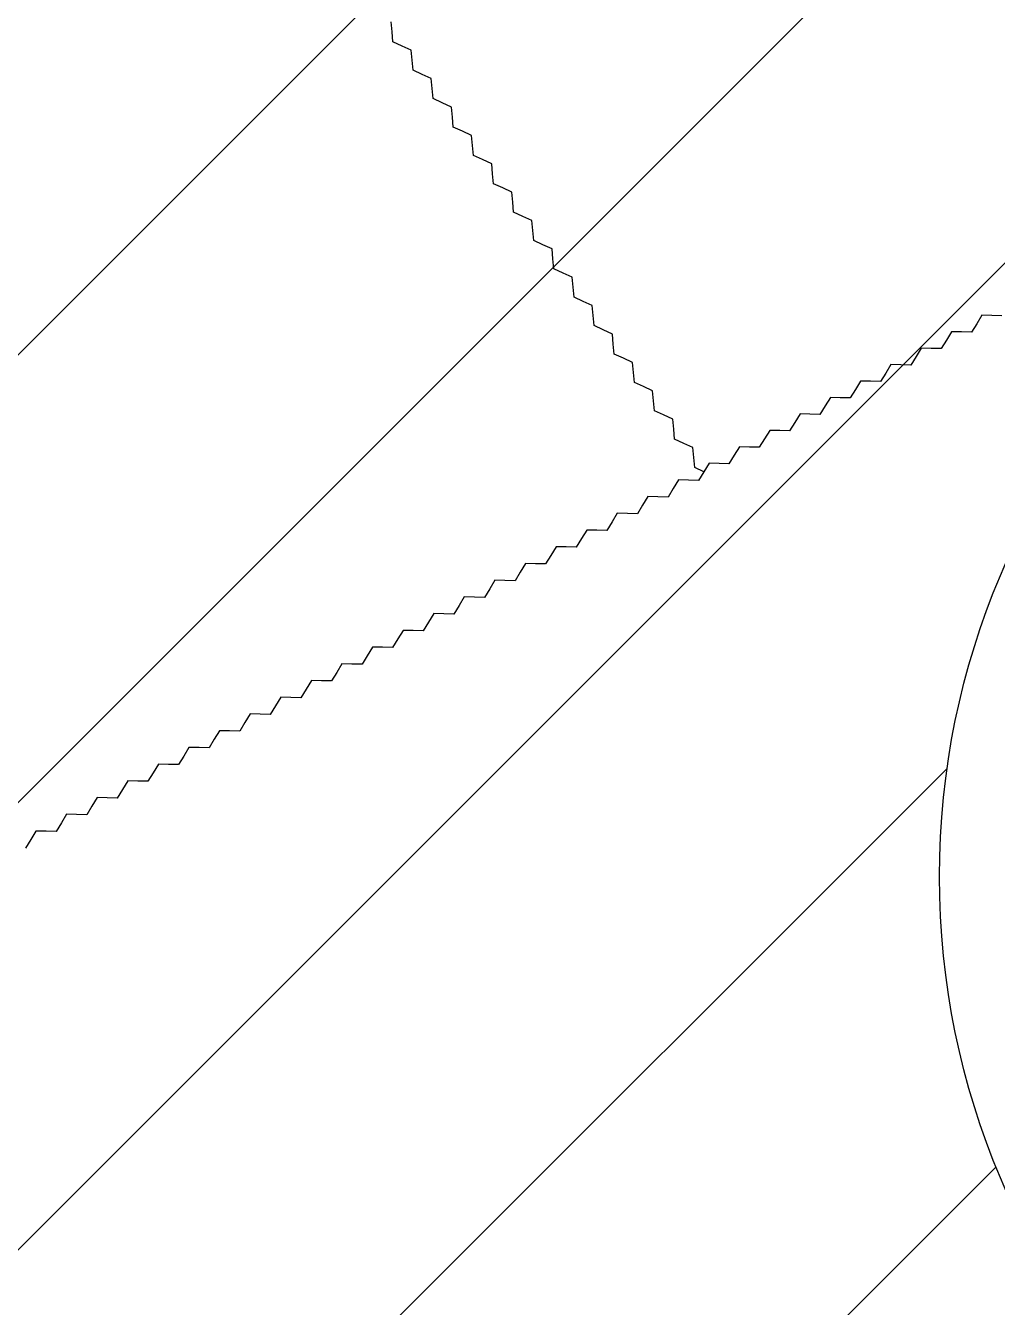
# Model space of a CAD drawing. Header units: metres. Extents: x 511779 to 512620, y 196282 to 196876.
# Drawn here: x 512563.63 to 512567.47, y 196415.15 to 196420.21 of the extents above; entities that cross this region are included whole.
import ezdxf

# ---------------------------------------------------------------- set-up
doc = ezdxf.new("R2010")
doc.units = ezdxf.units.M
doc.header["$MEASUREMENT"] = 0
doc.layers.get('0').update_dxf_attribs({"linetype": 'CONTINUOUS'})
doc.layers.add('KOP', color=7, linetype='CONTINUOUS')
doc.layers.add('sungai', color=45, linetype='CONTINUOUS')

msp = doc.modelspace()

# ---------------------------------------------------------------- hatches: boundary and pattern name
at = {"layer": 'KOP', "ltscale": 0.5}
h = msp.add_hatch(dxfattribs=at)
h.set_pattern_fill('ANSI31', color=1, scale=10, style=0)
h.set_pattern_definition([(45, (71.4876, 0), (-0.8838834765, 0.8838834765), [])])
edge = h.paths.add_edge_path(flags=16)
edge.add_arc((512532.4233, 196433.4781), 3.057, 0, 360)
h.paths.add_polyline_path([(512523.8585, 196440.9504), (512543.8085, 196440.9504), (512543.8085, 196423.8504), (512523.8585, 196423.8504)])
h.paths.add_polyline_path([(512542.3835, 196440.9504), (512562.3335, 196440.9504), (512562.3335, 196423.8504), (512542.3835, 196423.8504)])
edge = h.paths.add_edge_path(flags=16)
edge.add_arc((512551.9548, 196433.4781), 3.057, 0, 360)
h.paths.add_polyline_path([(512560.9085, 196440.9504), (512580.8585, 196440.9504), (512580.8585, 196423.8504), (512560.9085, 196423.8504)])
edge = h.paths.add_edge_path(flags=16)
edge.add_arc((512570.1256, 196433.4781), 3.057, 0, 360)
h.paths.add_polyline_path([(512579.4335, 196425.2754), (512599.3835, 196425.2754), (512599.3835, 196408.1754), (512579.4335, 196408.1754)])
edge = h.paths.add_edge_path(flags=16)
edge.add_arc((512589.1438, 196417.6648), 3.057, 0, 360)
h.paths.add_polyline_path([(512560.9085, 196425.2754), (512580.8585, 196425.2754), (512580.8585, 196408.1754), (512560.9085, 196408.1754)])
h.paths.add_polyline_path([(512542.3835, 196425.2754), (512562.3335, 196425.2754), (512562.3335, 196408.1754), (512542.3835, 196408.1754)])
h.paths.add_polyline_path([(512523.8585, 196425.2754), (512543.8085, 196425.2754), (512543.8085, 196408.1754), (512523.8585, 196408.1754)])
h.paths.add_polyline_path([(512505.3335, 196425.2754), (512525.2835, 196425.2754), (512525.2835, 196408.1754), (512505.3335, 196408.1754)])
h.paths.add_polyline_path([(512523.8585, 196409.6004), (512543.8085, 196409.6004), (512543.8085, 196392.5004), (512523.8585, 196392.5004)])
h.paths.add_polyline_path([(512505.3335, 196409.6004), (512525.2835, 196409.6004), (512525.2835, 196392.5004), (512505.3335, 196392.5004)])
h.paths.add_polyline_path([(512542.3835, 196409.6004), (512562.3335, 196409.6004), (512562.3335, 196392.5004), (512542.3835, 196392.5004)])
h.paths.add_polyline_path([(512560.9085, 196409.6004), (512580.8585, 196409.6004), (512580.8585, 196392.5004), (512560.9085, 196392.5004)])
h.paths.add_polyline_path([(512579.4335, 196409.6004), (512599.3835, 196409.6004), (512599.3835, 196392.5004), (512579.4335, 196392.5004)])
h.paths.add_polyline_path([(512597.9585, 196393.9254), (512617.9085, 196393.9254), (512617.9085, 196376.8254), (512597.9585, 196376.8254)])
h.paths.add_polyline_path([(512579.4335, 196393.9254), (512599.3835, 196393.9254), (512599.3835, 196376.8254), (512579.4335, 196376.8254)])
h.paths.add_polyline_path([(512560.9085, 196393.9254), (512580.8585, 196393.9254), (512580.8585, 196376.8254), (512560.9085, 196376.8254)])
h.paths.add_polyline_path([(512542.3835, 196393.9254), (512562.3335, 196393.9254), (512562.3335, 196376.8254), (512542.3835, 196376.8254)])
h.paths.add_polyline_path([(512523.8585, 196393.9254), (512543.8085, 196393.9254), (512543.8085, 196376.8254), (512523.8585, 196376.8254)])
edge = h.paths.add_edge_path(flags=16)
edge.add_arc((512571.0155, 196385.1874), 3.057, 0, 360)
edge = h.paths.add_edge_path(flags=16)
edge.add_arc((512551.7902, 196384.481), 3.057, 0, 360)
edge = h.paths.add_edge_path(flags=16)
edge.add_arc((512532.9877, 196384.481), 3.057, 0, 360)
edge = h.paths.add_edge_path(flags=16)
edge.add_arc((512533.8992, 196400.4208), 3.057, 0, 360)
edge = h.paths.add_edge_path(flags=16)
edge.add_arc((512514.3971, 196399.6911), 3.057, 0, 360)
edge = h.paths.add_edge_path(flags=16)
edge.add_arc((512515.1553, 196416.9261), 3.057, 0, 360)
edge = h.paths.add_edge_path(flags=16)
edge.add_arc((512533.5705, 196417.021), 3.057, 0, 360)
edge = h.paths.add_edge_path(flags=16)
edge.add_arc((512552.1483, 196417.1058), 3.057, 0, 360)
edge = h.paths.add_edge_path(flags=16)
edge.add_arc((512552.9492, 196400.5565), 3.057, 0, 360)
edge = h.paths.add_edge_path(flags=16)
edge.add_arc((512570.3514, 196400.5565), 3.057, 0, 360)
edge = h.paths.add_edge_path(flags=16)
edge.add_arc((512570.2939, 196416.8525), 3.057, 0, 360)
edge = h.paths.add_edge_path(flags=16)
edge.add_arc((512589.2652, 196401.2038), 3.057, 0, 360)
edge = h.paths.add_edge_path(flags=16)
edge.add_arc((512589.7985, 196384.821), 3.057, 0, 360)
edge = h.paths.add_edge_path(flags=16)
edge.add_arc((512608.2133, 196384.9436), 3.057, 0, 360)

# ---------------------------------------------------------------- linework, layer by layer
at = {"color": 5, "ltscale": 30}
msp.add_circle((512570.2939, 196416.8525), 3.057, dxfattribs=at)
at = {"layer": 'sungai', "color": 43, "lineweight": -3, "ltscale": 30}
for points in [[(512566.3061, 196418.452), (512566.27, 196418.4685), (512566.2663, 196418.508), (512566.2627, 196418.5475), (512566.2266, 196418.5641), (512566.1906, 196418.5806), (512566.1869, 196418.6201), (512566.1832, 196418.6596), (512566.1472, 196418.6762), (512566.1111, 196418.6928), (512566.1074, 196418.7322), (512566.1037, 196418.7717), (512566.0677, 196418.7883), (512566.0317, 196418.8049), (512566.028, 196418.8444), (512566.0243, 196418.8839), (512565.9882, 196418.9004), (512565.9522, 196418.917), (512565.9485, 196418.9565), (512565.9448, 196418.996), (512565.9088, 196419.0125), (512565.8727, 196419.0291), (512565.8691, 196419.0686), (512565.8654, 196419.1081), (512565.8293, 196419.1246), (512565.7933, 196419.1412), (512565.7896, 196419.1807), (512565.7859, 196419.2202), (512565.7499, 196419.2367), (512565.7138, 196419.2533), (512565.7102, 196419.2928), (512565.7065, 196419.3323), (512565.6704, 196419.3488), (512565.6344, 196419.3654), (512565.6307, 196419.4049), (512565.627, 196419.4444), (512565.591, 196419.4609), (512565.5549, 196419.4775), (512565.5512, 196419.517), (512565.5476, 196419.5565), (512565.5115, 196419.5731), (512565.4755, 196419.5896), (512565.4718, 196419.6291), (512565.4681, 196419.6686), (512565.4321, 196419.6852), (512565.396, 196419.7017), (512565.3923, 196419.7412), (512565.3887, 196419.7807), (512565.3526, 196419.7973), (512565.3166, 196419.8138), (512565.3129, 196419.8533), (512565.3092, 196419.8928), (512565.2732, 196419.9094), (512565.2371, 196419.9259), (512565.2334, 196419.9654), (512565.2297, 196420.0049), (512565.1937, 196420.0215), (512565.1577, 196420.038), (512565.154, 196420.0775), (512565.1503, 196420.117), (512565.1142, 196420.1336), (512565.0782, 196420.1501), (512565.0745, 196420.1896), (512565.0708, 196420.2291)], [(512567.4831, 196419.0682), (512567.4438, 196419.0693), (512567.4045, 196419.0703), (512567.3839, 196419.0368), (512567.3633, 196419.0033), (512567.324, 196419.0043), (512567.2847, 196419.0053), (512567.2641, 196418.9718), (512567.2436, 196418.9383), (512567.2043, 196418.9393), (512567.1649, 196418.9404), (512567.1444, 196418.9068), (512567.1238, 196418.8733), (512567.0845, 196418.8743), (512567.0452, 196418.8754), (512567.0246, 196418.8419), (512567.0041, 196418.8083), (512566.9647, 196418.8094), (512566.9254, 196418.8104), (512566.9049, 196418.7769), (512566.8843, 196418.7433), (512566.845, 196418.7444), (512566.8057, 196418.7454), (512566.7851, 196418.7119), (512566.7645, 196418.6784), (512566.7252, 196418.6794), (512566.6859, 196418.6804), (512566.6653, 196418.6469), (512566.6448, 196418.6134), (512566.6055, 196418.6144), (512566.5661, 196418.6155), (512566.5456, 196418.5819), (512566.525, 196418.5484), (512566.4857, 196418.5494), (512566.4464, 196418.5505), (512566.4258, 196418.517), (512566.4053, 196418.4834), (512566.3659, 196418.4845), (512566.3266, 196418.4855), (512566.3061, 196418.452)], [(512566.3061, 196418.452), (512566.2854, 196418.418), (512566.2456, 196418.4189), (512566.2059, 196418.4199), (512566.1852, 196418.3859), (512566.1645, 196418.352), (512566.1248, 196418.3529), (512566.0851, 196418.3538), (512566.0644, 196418.3199), (512566.0437, 196418.2859), (512566.004, 196418.2868), (512565.9642, 196418.2877), (512565.9436, 196418.2538), (512565.9229, 196418.2198), (512565.8831, 196418.2208), (512565.8434, 196418.2217), (512565.8227, 196418.1877), (512565.802, 196418.1538), (512565.7623, 196418.1547), (512565.7225, 196418.1556), (512565.7019, 196418.1217), (512565.6812, 196418.0877), (512565.6415, 196418.0886), (512565.6017, 196418.0896), (512565.581, 196418.0556), (512565.5604, 196418.0216), (512565.5206, 196418.0226), (512565.4809, 196418.0235), (512565.4602, 196417.9895), (512565.4395, 196417.9556), (512565.3998, 196417.9565), (512565.36, 196417.9574), (512565.3394, 196417.9235), (512565.3187, 196417.8895), (512565.2789, 196417.8904), (512565.2392, 196417.8914), (512565.2185, 196417.8574), (512565.1979, 196417.8235), (512565.1581, 196417.8244), (512565.1184, 196417.8253), (512565.0977, 196417.7913), (512565.077, 196417.7574), (512565.0373, 196417.7583), (512564.9975, 196417.7592), (512564.9769, 196417.7253), (512564.9562, 196417.6913), (512564.9164, 196417.6923), (512564.8767, 196417.6932), (512564.856, 196417.6592), (512564.8353, 196417.6253), (512564.7956, 196417.6262), (512564.7559, 196417.6271), (512564.7352, 196417.5932), (512564.7145, 196417.5592), (512564.6748, 196417.5601), (512564.635, 196417.5611), (512564.6143, 196417.5271), (512564.5937, 196417.4931), (512564.5539, 196417.4941), (512564.5142, 196417.495), (512564.4935, 196417.461), (512564.4728, 196417.4271), (512564.4331, 196417.428), (512564.3933, 196417.4289), (512564.3727, 196417.395), (512564.352, 196417.361), (512564.3123, 196417.3619), (512564.2725, 196417.3629), (512564.2518, 196417.3289), (512564.2312, 196417.2949), (512564.1914, 196417.2959), (512564.1517, 196417.2968), (512564.131, 196417.2628), (512564.1103, 196417.2289), (512564.0706, 196417.2298), (512564.0308, 196417.2307), (512564.0102, 196417.1968), (512563.9895, 196417.1628), (512563.9497, 196417.1637), (512563.91, 196417.1647), (512563.8893, 196417.1307), (512563.8687, 196417.0968), (512563.8289, 196417.0977), (512563.7892, 196417.0986), (512563.7685, 196417.0647), (512563.7478, 196417.0307), (512563.7081, 196417.0316), (512563.6683, 196417.0325), (512563.6477, 196416.9986), (512563.627, 196416.9646)]]:
    msp.add_lwpolyline(points, dxfattribs=at)

doc.saveas('drawing.dxf')
